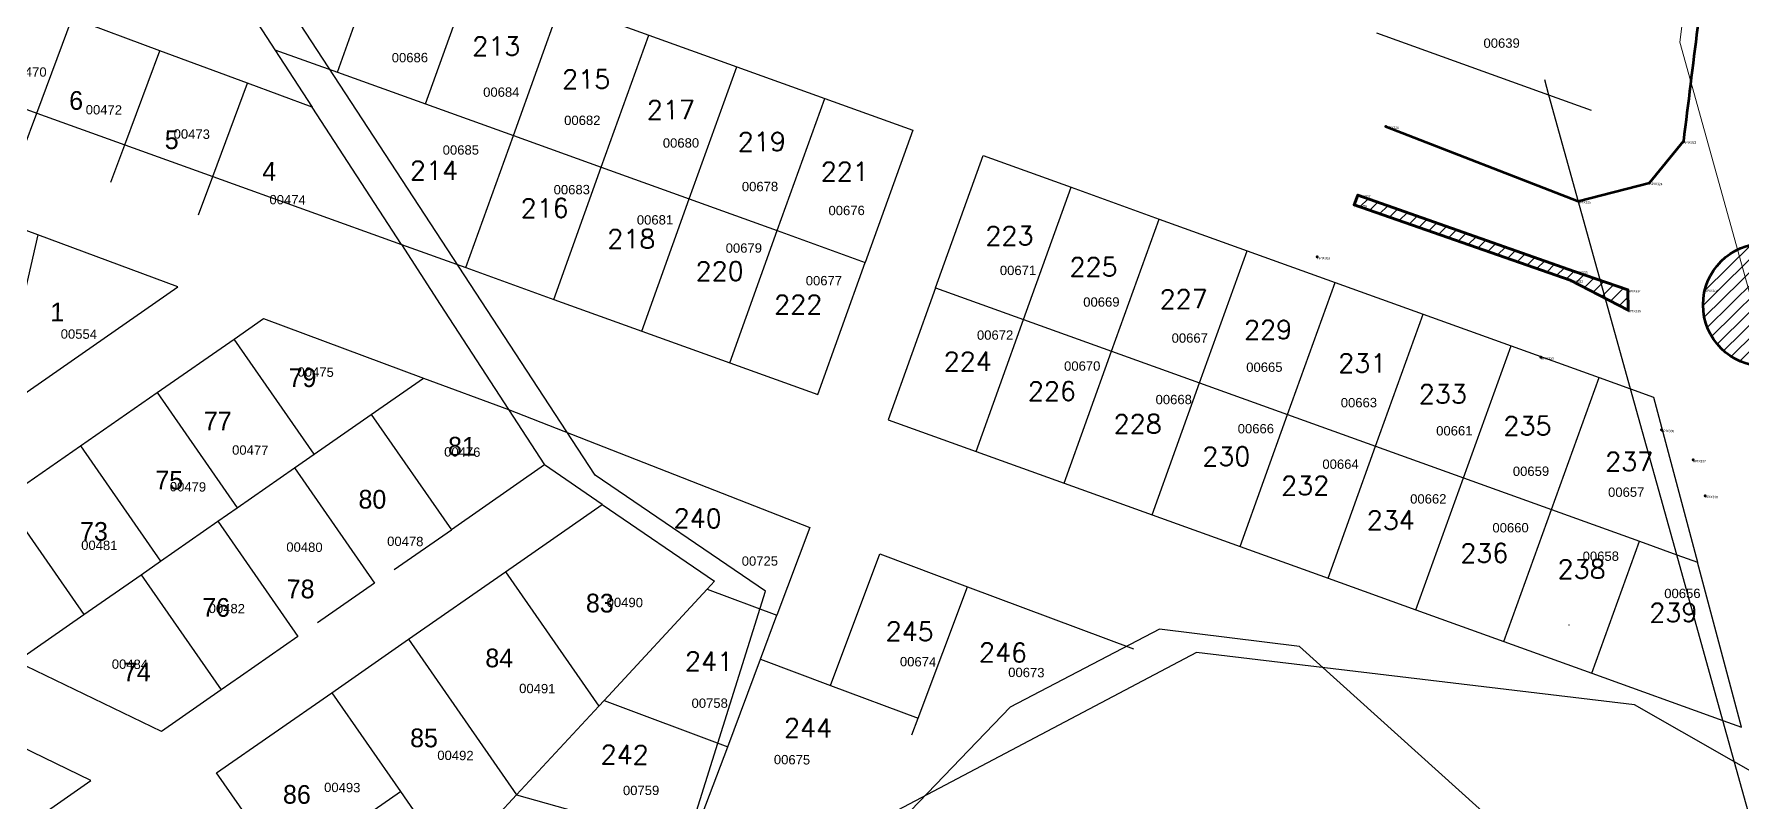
# Model space of a CAD drawing. Header units: metres. Extents: x 0 to 1324930, y 0 to 1631912.
# Drawn here: x 253410.3 to 253593, y 1630729.9 to 1630812 of the extents above; entities that cross this region are included whole.
import ezdxf
from ezdxf.enums import TextEntityAlignment as Align

# ---------------------------------------------------------------- set-up
doc = ezdxf.new("R2010")
doc.units = ezdxf.units.M
doc.header["$MEASUREMENT"] = 0
doc.layers.add('LESTF', color=1, linetype='Continuous', lineweight=0)
doc.layers.add('Voirie', color=252, linetype='Continuous', lineweight=0)
doc.layers.add('Lignes HT Vectorisées', color=6, linetype='Continuous', lineweight=0, true_color=0xff00ff)
for name, color, linetype in [('limites_parcelles', 7, 'Continuous'), ('limites_tf', 7, 'Continuous'), ('numero_lot', 7, 'Continuous'), ('numero_parcelle', 7, 'Continuous')]:
    doc.layers.add(name, color=color, linetype=linetype)
doc.styles.get("Standard").update_dxf_attribs({"font": 'txt.shx'})
doc.styles.add('Style-Arial', font='arial.ttf')
doc.styles.add('Style-ENGINEERING', font='ENGINEERING.shx')

msp = doc.modelspace()

# ---------------------------------------------------------------- hatches: boundary and pattern name
at = {"layer": 'voirie', "linetype": 'Continuous', "lineweight": 0}
h = msp.add_hatch(dxfattribs=at)
h.set_pattern_fill('HATCH', style=0, pattern_type=2)
h.set_pattern_definition([(44.628, (253554.6967, 1630793.1981), (-0.7025, 0.711683), [])])
h.paths.add_polyline_path([(253551.54758, 1630793.71934), (253574.65274, 1630785.66016), (253580.84222, 1630782.4789), (253580.83622, 1630784.63599), (253575.12595, 1630786.61511), (253551.91826, 1630794.74795)])
h = msp.add_hatch(dxfattribs=at)
h.set_pattern_fill('HATCH', style=0, pattern_type=2)
h.set_pattern_definition([(44.628, (253594.2071, 1630782.6265), (-0.7025, 0.71168), [])])
edge = h.paths.add_edge_path()
edge.add_arc((253595.44658, 1630783.03451), 6.58165, 0, 360)

# ---------------------------------------------------------------- linework, layer by layer
at = {"layer": 'LESTF', "ltscale": 39.37}
msp.add_point((253574.51203, 1630748.80926), dxfattribs=at)
msp.add_point((253574.51203, 1630748.80926), dxfattribs=at)
msp.add_point((253574.51203, 1630748.80926), dxfattribs=at)
at = {"layer": 'Lignes HT Vectorisées', "color": 5, "flags": 128}
msp.add_lwpolyline([(253756.66915, 1629670.28747), (253861.6214, 1629827.96483), (253775.88294, 1630131.98512), (253683.84738, 1630461.07475), (253586.37462, 1630811.1062), (253617.63126, 1631056.92065), (253648.5016, 1631303.4799), (253822.38623, 1631416.29853), (253967.16361, 1631512.85749)], dxfattribs=at)
at = {"layer": 'limites_parcelles'}
for p, q in [((253426.37458, 1630825.22091), (253436.06653, 1630810.31047)), ((253442.75526, 1630807.90317), (253447.84322, 1630822.02057)), ((253452.16836, 1630804.51536), (253457.25632, 1630818.63275)), ((253461.58145, 1630801.12755), (253466.66942, 1630815.24494)), ((253466.66942, 1630815.24494), (253476.08251, 1630811.85713)), ((253410.60741, 1630803.52474), (253414.3675, 1630813.6732)), ((253423.74455, 1630810.19892), (253414.3675, 1630813.6732)), ((253470.99455, 1630797.73973), (253476.08251, 1630811.85713)), ((253476.08251, 1630811.85713), (253485.49561, 1630808.46932)), ((253572.38295, 1630805.43566), (253553.96405, 1630812.0739)), ((253420.01696, 1630800.1382), (253423.74455, 1630810.19892)), ((253433.12159, 1630806.72464), (253423.74455, 1630810.19892)), ((253436.06653, 1630810.31047), (253440.07103, 1630804.14981)), ((253436.06653, 1630810.31047), (253442.75526, 1630807.90317)), ((253442.75526, 1630807.90317), (253452.16836, 1630804.51536)), ((253480.40765, 1630794.35192), (253485.49561, 1630808.46932)), ((253485.49561, 1630808.46932), (253494.9087, 1630805.0815)), ((253401.19785, 1630806.91128), (253410.60741, 1630803.52474)), ((253429.42652, 1630796.75167), (253433.12159, 1630806.72464)), ((253440.07103, 1630804.14981), (253433.12159, 1630806.72464)), ((253572.38295, 1630805.43566), (253571.92442, 1630807.08227)), ((253581.12205, 1630774.05296), (253572.38295, 1630805.43566)), ((253576.93968, 1630803.7934), (253572.38295, 1630805.43566)), ((253449.59911, 1630789.49147), (253440.07103, 1630804.14981)), ((253452.16836, 1630804.51536), (253461.58145, 1630801.12755)), ((253489.82074, 1630790.96411), (253494.9087, 1630805.0815)), ((253494.9087, 1630805.0815), (253504.3218, 1630801.69369)), ((253409.15608, 1630799.60763), (253410.60741, 1630803.52474)), ((253410.60741, 1630803.52474), (253420.01696, 1630800.1382)), ((253418.53313, 1630796.13335), (253420.01696, 1630800.1382)), ((253420.01696, 1630800.1382), (253429.42652, 1630796.75167)), ((253456.4935, 1630787.01015), (253461.58145, 1630801.12755)), ((253461.58145, 1630801.12755), (253470.99455, 1630797.73973)), ((253504.3218, 1630801.69369), (253499.23384, 1630787.57629)), ((253506.76432, 1630784.86605), (253511.85228, 1630798.98344)), ((253511.85228, 1630798.98344), (253521.26537, 1630795.59563)), ((253427.91017, 1630792.65907), (253429.42652, 1630796.75167)), ((253429.42652, 1630796.75167), (253449.59911, 1630789.49147)), ((253465.90659, 1630783.62233), (253470.99455, 1630797.73973)), ((253470.99455, 1630797.73973), (253480.40765, 1630794.35192)), ((253516.17741, 1630781.47823), (253521.26537, 1630795.59563)), ((253521.26537, 1630795.59563), (253530.67847, 1630792.20782)), ((253410.69839, 1630790.50475), (253403.1311, 1630793.3085)), ((253475.31969, 1630780.23452), (253480.40765, 1630794.35192)), ((253480.40765, 1630794.35192), (253489.82074, 1630790.96411)), ((253484.73278, 1630776.84671), (253489.82074, 1630790.96411)), ((253489.82074, 1630790.96411), (253499.23384, 1630787.57629)), ((253525.59051, 1630778.09042), (253530.67847, 1630792.20782)), ((253530.67847, 1630792.20782), (253540.09156, 1630788.82)), ((253410.69839, 1630790.50475), (253406.3385, 1630771.48331)), ((253425.7017, 1630784.94589), (253410.69839, 1630790.50475)), ((253449.59911, 1630789.49147), (253453.76747, 1630783.07871)), ((253449.59911, 1630789.49147), (253456.4935, 1630787.01015)), ((253494.14588, 1630773.4589), (253499.23384, 1630787.57629)), ((253535.0036, 1630774.70261), (253540.09156, 1630788.82)), ((253540.09156, 1630788.82), (253549.50466, 1630785.43219)), ((253456.4935, 1630787.01015), (253465.90659, 1630783.62233)), ((253544.4167, 1630771.31479), (253549.50466, 1630785.43219)), ((253549.50466, 1630785.43219), (253558.91775, 1630782.04438)), ((253406.3385, 1630771.48331), (253425.7017, 1630784.94589)), ((253465.90659, 1630783.62233), (253475.31969, 1630780.23452)), ((253506.76432, 1630784.86605), (253501.67635, 1630770.74865)), ((253506.76432, 1630784.86605), (253516.17741, 1630781.47823)), ((253453.76747, 1630783.07871), (253461.07224, 1630771.84079)), ((253553.8298, 1630767.92698), (253558.91775, 1630782.04438)), ((253558.91775, 1630782.04438), (253568.33084, 1630778.65657)), ((253431.69648, 1630779.37031), (253434.84392, 1630781.55862)), ((253434.84392, 1630781.55862), (253451.98559, 1630775.20747)), ((253475.31969, 1630780.23452), (253484.73278, 1630776.84671)), ((253511.08945, 1630767.36084), (253516.17741, 1630781.47823)), ((253516.17741, 1630781.47823), (253525.59051, 1630778.09042)), ((253423.48596, 1630773.66181), (253431.69648, 1630779.37031)), ((253440.25923, 1630767.05453), (253431.69648, 1630779.37031)), ((253520.50254, 1630763.97302), (253525.59051, 1630778.09042)), ((253525.59051, 1630778.09042), (253535.0036, 1630774.70261)), ((253563.24289, 1630764.53917), (253568.33084, 1630778.65657)), ((253568.33084, 1630778.65657), (253577.74394, 1630775.26876)), ((253484.73278, 1630776.84671), (253494.14588, 1630773.4589)), ((253446.38476, 1630771.3134), (253451.98559, 1630775.20747)), ((253451.98559, 1630775.20747), (253461.07224, 1630771.84079)), ((253529.91564, 1630760.58521), (253535.0036, 1630774.70261)), ((253535.0036, 1630774.70261), (253544.4167, 1630771.31479)), ((253572.65599, 1630761.15136), (253577.74394, 1630775.26876)), ((253577.74394, 1630775.26876), (253581.12205, 1630774.05296)), ((253415.27544, 1630767.95331), (253423.48596, 1630773.66181)), ((253423.48596, 1630773.66181), (253432.04871, 1630761.34603)), ((253586.05791, 1630756.32795), (253581.12205, 1630774.05296)), ((253581.12205, 1630774.05296), (253583.55125, 1630773.17868)), ((253583.55125, 1630773.17868), (253588.27433, 1630755.53025)), ((253440.25923, 1630767.05453), (253446.38476, 1630771.3134)), ((253446.38476, 1630771.3134), (253454.9475, 1630758.99762)), ((253461.07224, 1630771.84079), (253464.91557, 1630765.92808)), ((253461.07224, 1630771.84079), (253493.29646, 1630759.21758)), ((253501.67635, 1630770.74865), (253511.08945, 1630767.36084)), ((253539.32874, 1630757.1974), (253544.4167, 1630771.31479)), ((253544.4167, 1630771.31479), (253553.8298, 1630767.92698)), ((253407.06492, 1630762.24481), (253415.27544, 1630767.95331)), ((253415.27544, 1630767.95331), (253423.83819, 1630755.63753)), ((253511.08945, 1630767.36084), (253520.50254, 1630763.97302)), ((253548.74183, 1630753.80959), (253553.8298, 1630767.92698)), ((253553.8298, 1630767.92698), (253563.24289, 1630764.53917)), ((253432.04871, 1630761.34603), (253438.17422, 1630765.60489)), ((253438.17422, 1630765.60489), (253440.25923, 1630767.05453)), ((253438.17422, 1630765.60489), (253446.73697, 1630753.28911)), ((253464.91557, 1630765.92808), (253454.9475, 1630758.99762)), ((253471.0964, 1630761.69979), (253464.91557, 1630765.92808)), ((253520.50254, 1630763.97302), (253529.91564, 1630760.58521)), ((253558.15493, 1630750.42177), (253563.24289, 1630764.53917)), ((253563.24289, 1630764.53917), (253572.65599, 1630761.15136)), ((253407.06492, 1630762.24481), (253415.62767, 1630749.92903)), ((253460.72619, 1630754.48973), (253471.0964, 1630761.69979)), ((253471.0964, 1630761.69979), (253483.10758, 1630753.48297)), ((253423.83819, 1630755.63753), (253429.96362, 1630759.89634)), ((253429.96362, 1630759.89634), (253432.04871, 1630761.34603)), ((253429.96362, 1630759.89634), (253438.52637, 1630747.58056)), ((253529.91564, 1630760.58521), (253539.32874, 1630757.1974)), ((253567.56803, 1630747.03396), (253572.65599, 1630761.15136)), ((253572.65599, 1630761.15136), (253582.06908, 1630757.76354)), ((253448.82198, 1630754.73875), (253454.9475, 1630758.99762)), ((253493.29646, 1630759.21758), (253489.78321, 1630749.85058)), ((253495.52144, 1630742.35979), (253500.7913, 1630756.4103)), ((253500.7913, 1630756.4103), (253510.15986, 1630752.9012)), ((253539.32874, 1630757.1974), (253548.74183, 1630753.80959)), ((253576.98112, 1630743.64615), (253582.06908, 1630757.76354)), ((253582.06908, 1630757.76354), (253586.05791, 1630756.32795)), ((253590.99377, 1630738.60294), (253586.05791, 1630756.32795)), ((253586.05791, 1630756.32795), (253588.27433, 1630755.53025)), ((253421.75272, 1630754.18757), (253423.83819, 1630755.63753)), ((253450.36041, 1630747.28275), (253460.72619, 1630754.48973)), ((253460.72619, 1630754.48973), (253470.71366, 1630740.12477)), ((253592.99741, 1630737.88182), (253588.27433, 1630755.53025)), ((253415.62767, 1630749.92903), (253421.75272, 1630754.18757)), ((253421.75272, 1630754.18757), (253430.31547, 1630741.87179)), ((253446.73697, 1630753.28911), (253440.61146, 1630749.03025)), ((253482.32819, 1630752.64294), (253471.29488, 1630740.7512)), ((253483.10758, 1630753.48297), (253482.32819, 1630752.64294)), ((253482.32819, 1630752.64294), (253489.78321, 1630749.85058)), ((253504.89, 1630738.85069), (253510.15986, 1630752.9012)), ((253510.15986, 1630752.9012), (253527.91679, 1630746.25014)), ((253548.74183, 1630753.80959), (253558.15493, 1630750.42177)), ((253408.42697, 1630744.92263), (253415.62767, 1630749.92903)), ((253488.02659, 1630745.16708), (253489.78321, 1630749.85058)), ((253558.15493, 1630750.42177), (253567.56803, 1630747.03396)), ((253438.52637, 1630747.58056), (253432.40094, 1630743.32175)), ((253442.14988, 1630741.57425), (253450.36041, 1630747.28275)), ((253450.36041, 1630747.28275), (253461.92385, 1630730.65108)), ((253567.56803, 1630747.03396), (253576.98112, 1630743.64615)), ((253484.51335, 1630735.80007), (253488.02659, 1630745.16708)), ((253488.02659, 1630745.16708), (253495.52144, 1630742.35979)), ((253423.92157, 1630737.42633), (253408.42697, 1630744.92263)), ((253432.40094, 1630743.32175), (253430.31547, 1630741.87179)), ((253576.98112, 1630743.64615), (253590.99377, 1630738.60294)), ((253430.31547, 1630741.87179), (253423.92157, 1630737.42633)), ((253429.8341, 1630733.0115), (253442.14988, 1630741.57425)), ((253442.14988, 1630741.57425), (253449.49101, 1630731.01552)), ((253495.52144, 1630742.35979), (253504.89, 1630738.85069)), ((253470.71366, 1630740.12477), (253461.92385, 1630730.65108)), ((253471.29488, 1630740.7512), (253470.71366, 1630740.12477)), ((253471.29488, 1630740.7512), (253484.51335, 1630735.80007)), ((253416.38421, 1630732.18586), (253403.88492, 1630738.23302)), ((253504.22602, 1630737.0804), (253504.89, 1630738.85069)), ((253590.99377, 1630738.60294), (253592.99741, 1630737.88182)), ((253599.86804, 1630706.73481), (253590.99377, 1630738.60294)), ((253481.79404, 1630728.54985), (253484.51335, 1630735.80007)), ((253437.17523, 1630722.45277), (253429.8341, 1630733.0115)), ((253402.25161, 1630722.35999), (253416.38421, 1630732.18586)), ((253437.17523, 1630722.45277), (253449.49101, 1630731.01552)), ((253449.49101, 1630731.01552), (253454.96162, 1630723.14717)), ((253461.92385, 1630730.65108), (253454.96162, 1630723.14717)), ((253461.92385, 1630730.65108), (253476.64779, 1630726.50638))]:
    msp.add_line(p, q, dxfattribs=at)
at = {"layer": 'limites_tf', "color": 5, "linetype": 'Continuous', "lineweight": 30}
for p, q in [((253470.32791, 1630764.82293), (253392.7634, 1630883.42364)), ((253488.55397, 1630752.42858), (253470.32791, 1630764.82293)), ((253479.85514, 1630724.71715), (253488.55397, 1630752.42858)), ((253534.67049, 1630745.88453), (253433.02337, 1630692.29517)), ((253581.53346, 1630740.28542), (253534.67049, 1630745.88453)), ((253616.47842, 1630720.32709), (253581.53346, 1630740.28542))]:
    msp.add_line(p, q, dxfattribs=at)
at = {"layer": 'limites_tf', "color": 5, "linetype": 'Continuous', "lineweight": 30, "flags": 128}
msp.add_lwpolyline([(253348.38499, 1630574.10681), (253474.58657, 1630627.85404), (253625.91923, 1630668.38872), (253600.22039, 1630706.5686), (253571.09818, 1630723.64547), (253545.68415, 1630746.51533), (253530.70559, 1630748.36116), (253514.7412, 1630740.01988), (253486.38599, 1630710.55465), (253366.39161, 1630627.95062), (253348.05325, 1630608.21218), (253283.21472, 1630550.83532), (253285.13076, 1630548.43235), (253348.38499, 1630574.10681)], close=True, dxfattribs=at)
at = {"layer": 'voirie', "color": 7, "linetype": 'Continuous', "lineweight": 80}
msp.add_line((253551.54758, 1630793.71934), (253551.91826, 1630794.74795), dxfattribs=at)
at = {"layer": 'voirie', "color": 7, "linetype": 'Continuous', "lineweight": 80, "flags": 128}
for points in [[(253554.94109, 1630802.10448), (253575.4927, 1630794.12188), (253583.14759, 1630796.08222), (253586.76052, 1630800.52686)], [(253551.91826, 1630794.74795), (253575.12595, 1630786.61511), (253580.83622, 1630784.63599), (253580.84222, 1630782.4789), (253574.65274, 1630785.66016), (253551.54758, 1630793.71934)]]:
    msp.add_lwpolyline(points, dxfattribs=at)
msp.add_lwpolyline([(253551.54758, 1630793.71934), (253574.65274, 1630785.66016), (253580.84222, 1630782.4789), (253580.83622, 1630784.63599), (253575.12595, 1630786.61511), (253551.91826, 1630794.74795), (253551.54758, 1630793.71934)], close=True, dxfattribs=at)
at = {"layer": 'voirie', "color": 7, "linetype": 'Continuous', "lineweight": 80}
msp.add_circle((253595.44658, 1630783.03451), 6.58165, dxfattribs=at)
msp.add_open_spline([(253509.79424, 1631705.45967), (253517.19133, 1631698.26183), (253524.58842, 1631691.06398), (253531.98551, 1631683.86614), (253536.53707, 1631679.43718), (253539.19305, 1631673.46374), (253542.06174, 1631667.69638), (253546.32894, 1631659.11739), (253549.88022, 1631650.58451), (253552.44475, 1631641.32641), (253554.62845, 1631633.44311), (253556.05055, 1631625.52684), (253556.27314, 1631617.50005), (253556.4637, 1631610.62806), (253556.41552, 1631603.68822), (253555.55907, 1631596.85225), (253554.69749, 1631589.97535), (253553.84094, 1631583.10189), (253552.78927, 1631576.2538), (253550.60242, 1631562.0138), (253548.39262, 1631547.77983), (253546.20181, 1631533.54066), (253543.85736, 1631518.30284), (253541.57784, 1631503.05412), (253539.30575, 1631487.80847), (253538.21101, 1631480.46282), (253538.59499, 1631472.92124), (253539.62209, 1631465.52695), (253540.27343, 1631460.83781), (253541.98443, 1631456.48638), (253544.21241, 1631452.16186), (253547.09407, 1631446.56856), (253550.61924, 1631441.77757), (253554.63716, 1631437.14886), (253558.33768, 1631432.8858), (253563.82201, 1631430.96626), (253567.6753, 1631426.50099), (253576.09001, 1631416.74986), (253584.80686, 1631406.01882), (253584.49744, 1631393.81508), (253584.29182, 1631385.70537), (253583.48852, 1631377.5521), (253582.66425, 1631369.45547), (253581.35277, 1631356.57303), (253579.54627, 1631343.70771), (253578.47728, 1631330.81383), (253577.51631, 1631319.22304), (253578.23266, 1631307.50429), (253579.33151, 1631295.88455), (253580.49201, 1631283.61294), (253582.14539, 1631271.42567), (253585.34927, 1631259.47871), (253592.04268, 1631234.51963), (253601.07581, 1631210.54182), (253607.94021, 1631185.77348), (253609.98245, 1631178.40463), (253611.96935, 1631171.04747), (253613.59803, 1631163.54728), (253615.86122, 1631153.12505), (253617.19283, 1631142.61888), (253618.19236, 1631132.00978), (253618.97431, 1631123.7101), (253619.45108, 1631115.40974), (253619.42071, 1631107.10728), (253619.38392, 1631097.05167), (253619.25813, 1631086.95444), (253618.1368, 1631076.93698), (253613.08534, 1631031.80981), (253607.9208, 1630986.82337), (253602.87383, 1630941.76023), (253598.50564, 1630902.75775), (253594.65755, 1630863.69317), (253589.78885, 1630824.74971), (253588.77941, 1630816.67543), (253587.76996, 1630808.60114), (253586.76052, 1630800.52686)], degree=3, knots=[0, 0, 0, 0, 0.032868656, 0.032868656, 0.032868656, 0.053093321, 0.053093321, 0.053093321, 0.083177634, 0.083177634, 0.083177634, 0.108794489, 0.108794489, 0.108794489, 0.130725891, 0.130725891, 0.130725891, 0.1527886, 0.1527886, 0.1527886, 0.198666018, 0.198666018, 0.198666018, 0.247761027, 0.247761027, 0.247761027, 0.27141596, 0.27141596, 0.27141596, 0.286416896, 0.286416896, 0.286416896, 0.305819002, 0.305819002, 0.305819002, 0.323688417, 0.323688417, 0.323688417, 0.362711131, 0.362711131, 0.362711131, 0.388642756, 0.388642756, 0.388642756, 0.429902174, 0.429902174, 0.429902174, 0.46699181, 0.46699181, 0.46699181, 0.506162173, 0.506162173, 0.506162173, 0.587995279, 0.587995279, 0.587995279, 0.61234153, 0.61234153, 0.61234153, 0.646172962, 0.646172962, 0.646172962, 0.672639901, 0.672639901, 0.672639901, 0.704695625, 0.704695625, 0.704695625, 0.849101872, 0.849101872, 0.849101872, 0.974086502, 0.974086502, 0.974086502, 1, 1, 1, 1], dxfattribs=at)
for p in [(253554.94109, 1630802.10448), (253586.76052, 1630800.52686), (253551.91826, 1630794.74795), (253583.14759, 1630796.08222), (253551.54758, 1630793.71934), (253575.4927, 1630794.12188), (253547.5936, 1630788.16565), (253574.65274, 1630785.66016), (253575.12595, 1630786.61511), (253580.83622, 1630784.63599), (253589.05754, 1630784.65761), (253580.84222, 1630782.4789), (253571.52528, 1630777.43629), (253584.40618, 1630769.67849), (253587.79447, 1630766.45218), (253589.07664, 1630762.62377)]:
    msp.add_point(p, dxfattribs=at)

# ---------------------------------------------------------------- texts
at = {"layer": 'numero_lot', "color": 7, "lineweight": 0}
for s, rotation, p in [('213', 0.209829, (253457.18434, 1630809.6726)), ('215', 0.209829, (253466.80389, 1630806.14987)), ('217', 0.209829, (253475.86841, 1630802.87939)), ('219', 0.209829, (253485.59971, 1630799.46584)), ('214', 0.209829, (253450.51853, 1630796.39137)), ('221', 0.209829, (253494.47463, 1630796.27511)), ('216', 0.209829, (253462.36147, 1630792.37063)), ('218', 0.209829, (253471.63417, 1630789.07676)), ('223', 0.209829, (253512.09023, 1630789.41158)), ('220', 0.209829, (253481.08638, 1630785.62798)), ('225', 0.209829, (253521.08802, 1630786.08149)), ('222', 0.209829, (253489.4933, 1630782.05836)), ('227', 0.209829, (253530.73137, 1630782.6505)), ('229', 0.209829, (253539.76239, 1630779.36895)), ('224', 0.209829, (253507.62884, 1630775.98004)), ('231', 0.209829, (253549.84032, 1630775.7918)), ('226', 0.209829, (253516.63588, 1630772.7952)), ('233', 0.209829, (253558.46516, 1630772.49739)), ('228', 0.209829, (253525.81026, 1630769.29891)), ('235', 0.209829, (253567.50828, 1630769.09842)), ('230', 0.209829, (253535.29445, 1630765.82292)), ('237', 0.209829, (253578.40233, 1630765.27277)), ('232', 0.209829, (253543.73507, 1630762.70314)), ('240', 359.469829, (253478.72, 1630759.23632)), ('234', 0.209829, (253552.89485, 1630759.01607)), ('236', 0.209829, (253562.89536, 1630755.48907)), ('238', 0.209829, (253573.30647, 1630753.78427)), ('239', 0.209829, (253583.11945, 1630749.12738)), ('245', 359.469829, (253501.40282, 1630747.15747)), ('241', 359.469829, (253479.93053, 1630743.95384)), ('246', 359.469829, (253511.38597, 1630744.90168)), ('244', 359.469829, (253490.53567, 1630736.83128)), ('242', 359.469829, (253470.90942, 1630733.97279))]:
    msp.add_text(s, height=2.000836, rotation=rotation, dxfattribs=at).set_placement(p)
at = {"layer": 'numero_lot', "color": 7, "linetype": 'Continuous', "lineweight": 0, "style": 'Style-ENGINEERING'}
for s, height, p in [('6', 1.99999, (253414.80768, 1630804.88103, -0.00197)), ('5', 1.99999, (253425.03395, 1630800.68358, -0.00197)), ('4', 1.99999, (253435.47278, 1630797.30553, -0.00197)), ('1', 1.99999, (253412.78898, 1630782.26762, -0.00197)), ('79', 1.999994, (253439.02558, 1630775.25167, -0.00197)), ('77', 1.999994, (253429.95227, 1630770.61005, -0.00197)), ('81', 1.999994, (253456.08126, 1630767.91361, -0.00197)), ('75', 1.999994, (253424.76421, 1630764.29128, -0.00197)), ('80', 1.999994, (253446.50163, 1630762.2499, -0.00197)), ('73', 1.999994, (253416.70987, 1630758.81931, -0.00197)), ('78', 1.999994, (253438.82455, 1630752.66815, -0.00197)), ('76', 1.999994, (253429.775, 1630750.6955, -0.00197)), ('83', 1.999994, (253470.83357, 1630751.1513, -0.00197)), ('84', 1.999994, (253460.07406, 1630745.28206, -0.00197)), ('74', 1.999994, (253421.29735, 1630743.79005, -0.00197)), ('85', 1.999994, (253452.0255, 1630736.74094, -0.00197))]:
    msp.add_text(s, height=height, rotation=359.49, dxfattribs=at).set_placement(p, align=Align.MIDDLE_CENTER)
at = {"layer": 'numero_lot', "color": 7, "linetype": 'Continuous', "lineweight": 13, "style": 'Style-ENGINEERING'}
msp.add_text('86', height=1.999994, rotation=359.49, dxfattribs=at).set_placement((253438.42375, 1630730.70238, -0.00197), align=Align.MIDDLE_CENTER)
at = {"layer": 'numero_parcelle', "color": 5, "lineweight": 0, "style": 'Style-Arial'}
for s, rotation, p in [('00639', 0.23, (253565.37366, 1630811.50392, -0.00197)), ('00686', 0.23, (253448.56924, 1630809.95507, -0.00197)), ('00470', 359.49, (253407.76964, 1630808.45065, -0.00197)), ('00684', 0.23, (253458.34823, 1630806.26615, -0.00197)), ('00472', 359.49, (253415.83619, 1630804.39766, -0.00197)), ('00473', 359.49, (253425.24164, 1630801.80726, -0.00197)), ('00682', 0.23, (253467.01542, 1630803.25137, -0.00197)), ('00685', 0.23, (253454.02039, 1630800.08261, -0.00197)), ('00680', 0.23, (253477.57196, 1630800.83063, -0.00197)), ('00474', 359.49, (253435.49156, 1630794.7858, -0.00197)), ('00683', 0.23, (253465.89004, 1630795.84075, -0.00197)), ('00678', 0.23, (253486.02811, 1630796.17293, -0.00197)), ('00676', 0.23, (253495.29615, 1630793.61297, -0.00197)), ('00681', 0.23, (253474.79247, 1630792.60909, -0.00197)), ('00679', 0.23, (253484.2967, 1630789.59767, -0.00197)), ('00671', 0.23, (253513.63111, 1630787.21102, -0.00197)), ('00677', 0.23, (253492.86533, 1630786.11333, -0.00197)), ('00669', 0.23, (253522.55089, 1630783.82863, -0.00197)), ('00554', 359.49, (253413.15777, 1630780.42571, -0.00197)), ('00672', 0.23, (253511.18119, 1630780.29777, -0.00197)), ('00667', 0.23, (253532.00825, 1630779.97923, -0.00197)), ('00475', 359.49, (253438.49498, 1630776.36449, -0.00197)), ('00670', 0.23, (253520.50248, 1630776.98401, -0.00197)), ('00665', 0.23, (253539.98948, 1630776.86116, -0.00197)), ('00668', 0.23, (253530.29359, 1630773.40404, -0.00197)), ('00663', 0.23, (253550.10369, 1630773.07304, -0.00197)), ('00666', 0.23, (253539.07837, 1630770.2892, -0.00197)), ('00661', 0.23, (253560.31102, 1630770.06445, -0.00197)), ('00477', 359.49, (253431.49666, 1630768.02205, -0.00197)), ('00476', 359.49, (253454.1822, 1630767.82012, -0.00197)), ('00664', 0.23, (253548.13791, 1630766.49685, -0.00197)), ('00659', 0.23, (253568.51472, 1630765.74085, -0.00197)), ('00479', 359.49, (253424.83233, 1630764.10018, -0.00197)), ('00657', 0.23, (253578.70222, 1630763.50295, -0.00197)), ('00662', 0.23, (253557.52777, 1630762.78122, -0.00197)), ('00478', 359.49, (253448.08308, 1630758.26458, -0.00197)), ('00660', 0.23, (253566.32916, 1630759.69996, -0.00197)), ('00481', 359.49, (253415.34814, 1630757.84419, -0.00197)), ('00480', 359.49, (253437.29714, 1630757.64881, -0.00197)), ('00725', 0.23, (253486.01317, 1630756.13975)), ('00658', 0.23, (253575.98419, 1630756.65564, -0.00197)), ('00656', 0.23, (253584.71503, 1630752.67885, -0.00197)), ('00482', 359.49, (253428.98879, 1630751.08745, -0.00197)), ('00490', 359.49, (253471.5702, 1630751.74058, -0.00197)), ('00484', 359.49, (253418.62337, 1630745.13421, -0.00197)), ('00674', 359.49, (253502.94531, 1630745.3995, -0.00197)), ('00673', 359.49, (253514.5298, 1630744.2527, -0.00197)), ('00491', 359.49, (253462.20707, 1630742.53448, -0.00197)), ('00758', 0.23, (253480.64576, 1630740.94826)), ('00492', 359.49, (253453.45154, 1630735.38729, -0.00197)), ('00675', 359.49, (253489.45891, 1630734.9295, -0.00197)), ('00493', 359.49, (253441.34073, 1630731.95626, -0.00197)), ('00759', 0.23, (253473.30765, 1630731.62249))]:
    msp.add_text(s, height=1, rotation=rotation, dxfattribs=at).set_placement(p, align=Align.TOP_LEFT)
at = {"layer": 'voirie', "color": 7, "linetype": 'Continuous', "lineweight": 80, "style": 'Style-Arial'}
for s, p in [('APIX326', (253554.94109, 1630802.10448)), ('APIX323', (253586.76052, 1630800.52686)), ('APIX327', (253551.91826, 1630794.74795)), ('APIX324', (253583.14759, 1630796.08222)), ('APIX328', (253551.54758, 1630793.71934)), ('APIX325', (253575.4927, 1630794.12188)), ('APIX329', (253547.5936, 1630788.16565)), ('APIX332', (253574.65274, 1630785.66016)), ('APIX333', (253575.12595, 1630786.61511)), ('APIX334', (253580.83622, 1630784.63599)), ('APIX344', (253589.05754, 1630784.65761)), ('APIX335', (253580.84222, 1630782.4789)), ('APIX330', (253571.52528, 1630777.43629)), ('APIX336', (253584.40618, 1630769.67849)), ('APIX337', (253587.79447, 1630766.45218)), ('APIX338', (253589.07664, 1630762.62377))]:
    msp.add_text(s, height=0.25, rotation=359.628, dxfattribs=at).set_placement(p, align=Align.TOP_LEFT)

doc.saveas('drawing.dxf')
